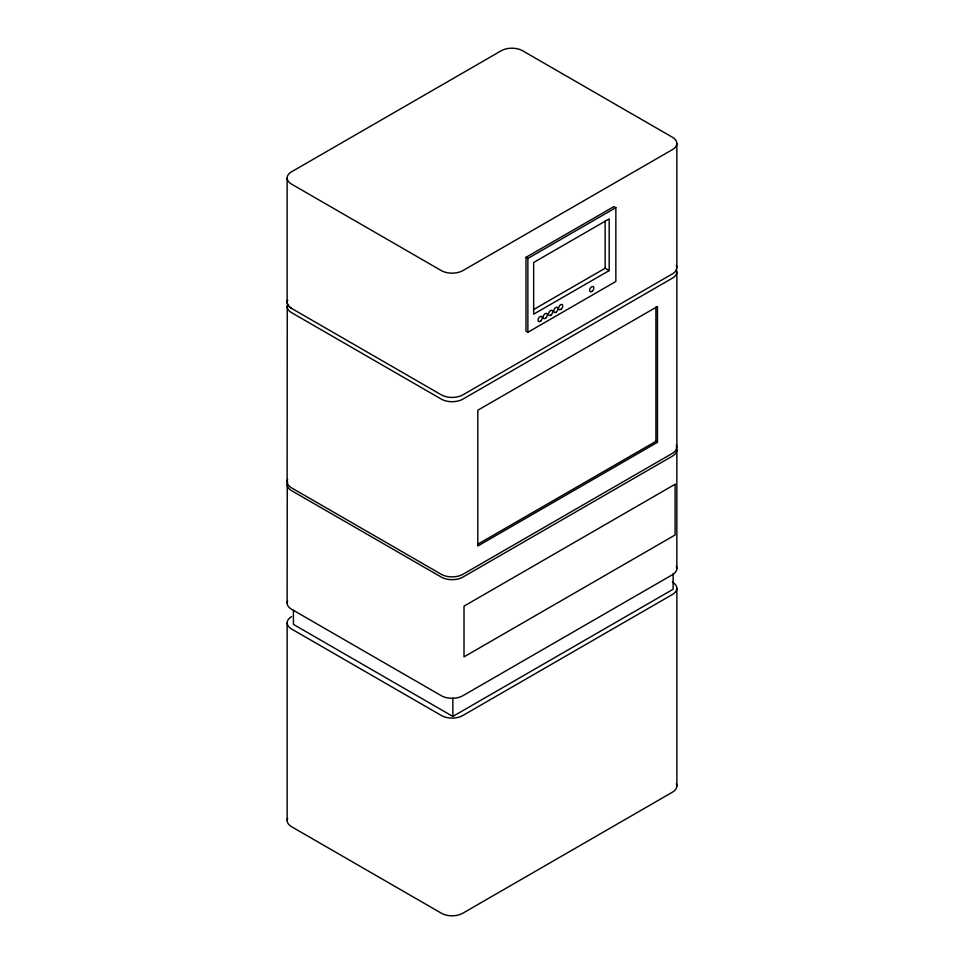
<?xml version="1.0" encoding="UTF-8"?>
<svg xmlns="http://www.w3.org/2000/svg" width="964" height="964" viewBox="0 0 964 964"><rect width="100%" height="100%" fill="white"/><g stroke="black" fill="none" stroke-linecap="round" stroke-linejoin="round"><path stroke-width="1.45" d="M287.139 177.978L287.26 176.858A15.099 8.712 0 0 1 291.514 171.821L501.208 50.767A15.147 8.748 0 0 1 522.621 50.767L672.402 137.237A15.195 8.772 0 0 1 672.426 149.613L462.744 270.679A15.267 8.809 0 0 1 453.996 273.101L452.032 273.173A15.267 8.809 0 0 1 441.367 270.619L291.586 184.148A15.099 8.712 0 0 1 287.127 177.991L287.127 302.262A15.099 8.712 0 0 0 291.586 308.408L441.367 394.879A15.267 8.809 0 0 0 452.032 397.433L453.996 397.361A15.267 8.809 0 0 0 462.744 394.939L672.426 273.884A15.195 8.772 0 0 0 676.318 265.425M287.139 302.238L287.26 301.117A15.099 8.712 0 0 1 287.634 299.997A15.424 8.905 0 0 0 291.586 308.408M676.318 444.874A15.195 8.772 0 0 1 672.426 453.333L462.744 574.399A15.267 8.809 0 0 1 453.996 576.821L452.032 576.894A15.267 8.809 0 0 1 441.367 574.339L291.586 487.868A15.099 8.712 0 0 1 287.127 481.711L287.26 305.383A15.099 8.712 0 0 1 287.634 304.263M287.139 481.699L287.26 480.578A15.099 8.712 0 0 1 287.634 479.457M676.318 566.266A15.195 8.772 0 0 1 672.426 574.725L462.744 695.791A15.267 8.809 0 0 1 453.996 698.213L452.032 698.285A15.267 8.809 0 0 1 441.367 695.731L291.586 609.26A15.099 8.712 0 0 1 287.127 603.103L287.26 483.374A15.099 8.712 0 0 1 287.634 482.253M287.139 603.09L287.26 601.97A15.099 8.712 0 0 1 287.634 600.849M525.97 257.364L613.947 206.573L615.851 207.67L615.851 281.488L527.874 332.279L525.97 331.182L525.97 257.364L527.874 258.46L615.851 207.67M533.526 309.601L605.151 268.245L609.188 270.583L609.188 218.876L533.658 262.485L533.658 314.18L609.188 270.583M477.554 544.335L655.906 441.367L657.472 442.271L657.472 306.492L477.819 410.218L477.819 545.998L657.472 442.271M293.43 610.272L293.43 624.395L452.839 716.433L673.113 589.257L673.113 573.737M676.849 143.419L676.849 267.679M676.849 271.944L676.849 447.139M676.849 449.935L676.849 568.531M676.873 588.305L676.873 786.009M655.906 307.082L655.906 441.367M605.151 220.973L605.151 268.245M527.874 258.46L527.874 332.279M452.839 698.081L452.839 716.433M287.152 622.84L287.152 820.545M676.354 783.744A15.147 8.748 0 0 1 672.426 792.191L462.744 913.257A15.038 8.688 0 0 1 441.464 913.257L291.586 826.726A15.147 8.748 0 0 1 287.67 818.279M291.586 616.659A15.147 8.748 0 0 0 291.586 629.022L441.464 715.553A15.038 8.688 0 0 0 462.744 715.553L672.426 594.487A15.147 8.748 0 0 0 672.426 582.123M676.318 447.67A15.195 8.772 0 0 1 672.426 456.129L462.744 577.195A15.267 8.809 0 0 1 453.996 579.617L452.032 579.689A15.267 8.809 0 0 1 441.367 577.135L291.586 490.664A15.099 8.712 0 0 1 287.127 484.506M287.127 306.528A15.099 8.712 0 0 0 291.586 312.673L441.367 399.144A15.267 8.809 0 0 0 452.032 401.699L453.996 401.627A15.267 8.809 0 0 0 462.744 399.204L672.426 278.15A15.195 8.772 0 0 0 676.318 269.691M675.101 484.265L464.009 606.139L464.009 656.858L675.101 534.984L675.101 484.265M540.671 320.988A2.952 1.711 -60 0 0 541.611 316.409A2.952 1.711 -60 0 0 538.117 319.506A2.952 1.711 -60 0 0 540.671 320.988M545.769 318.036A2.952 1.711 -60 0 0 546.709 313.469A2.952 1.711 -60 0 0 543.214 316.566A2.952 1.711 -60 0 0 545.769 318.036M551.119 314.951A2.952 1.711 -60 0 0 552.059 310.372A2.952 1.711 -60 0 0 548.564 313.469A2.952 1.711 -60 0 0 551.119 314.951M556.361 311.926A2.952 1.711 -60 0 0 557.288 307.347A2.952 1.711 -60 0 0 553.794 310.456A2.952 1.711 -60 0 0 556.361 311.926M561.193 309.131A2.952 1.711 -60 0 0 562.133 304.552A2.952 1.711 -60 0 0 558.638 307.661A2.952 1.711 -60 0 0 561.193 309.131M592.282 291.188A2.952 1.711 -60 0 0 593.222 286.609A2.952 1.711 -60 0 0 589.727 289.706A2.952 1.711 -60 0 0 592.282 291.188"/></g></svg>
